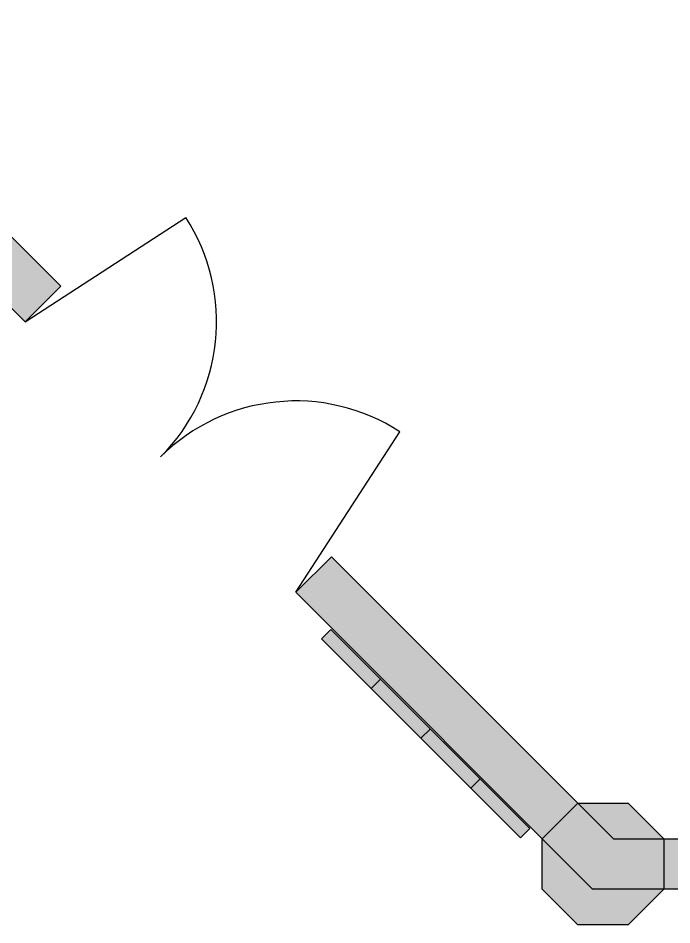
# Model space of a CAD drawing. Header units: metres. Extents: x 2172.2 to 2210.6, y 415.3 to 458.1.
# Drawn here: x 2182.331 to 2185.578, y 453.414 to 457.916 of the extents above; entities that cross this region are included whole.
import ezdxf

# ---------------------------------------------------------------- set-up
doc = ezdxf.new("R2010")
doc.units = ezdxf.units.M
for name, color, linetype, lineweight in [('NC_N1_COLUMNS', 8, 'CONTINUOUS', 25), ('NC_N1_WALL_DECOR', 32, 'CONTINUOUS', 13), ('NC_N1_WALLS', 7, 'CONTINUOUS', 25)]:
    doc.layers.add(name, color=color, linetype=linetype, lineweight=lineweight)

# ---------------------------------------------------------------- blocks, each defined once
blk = doc.blocks.new('NC_N1_ARCHITECTURE')
at = {"layer": 'NC_N1_COLUMNS', "true_color": 0xe6e9ea}
blk.add_hatch(color=256, dxfattribs=at).paths.add_polyline_path([(-4.888579, 19.414322), (-5.065355, 19.591097), (-5.065322, 19.841131), (-4.888579, 20.01787), (-4.638581, 20.01787), (-4.461805, 19.841095), (-4.461805, 19.591097), (-4.638581, 19.414322)])
at = {"layer": 'NC_N1_WALLS', "true_color": 0xe7e6e1}
for points in [[(-8.96358, 23.739319), (-8.786804, 23.916096), (-7.45641, 22.585703), (-7.633187, 22.408926)], [(-3.26358, 19.591097), (-4.815357, 19.591097), (-6.289684, 21.065424), (-6.112907, 21.242199), (-4.711805, 19.841097), (-3.26358, 19.841097)]]:
    blk.add_hatch(color=256, dxfattribs=at).paths.add_polyline_path(points)
at = {"layer": 'NC_N1_COLUMNS', "linetype": 'CONTINUOUS', "lineweight": -2}
blk.add_lwpolyline([(-4.888579, 19.414322), (-5.065355, 19.591097), (-5.065322, 19.841131), (-4.888579, 20.01787), (-4.638581, 20.01787), (-4.461805, 19.841095), (-4.461805, 19.591097), (-4.638581, 19.414322)], close=True, dxfattribs=at)
at = {"layer": 'NC_N1_WALLS', "linetype": 'CONTINUOUS', "lineweight": -2}
for points in [[(-8.96358, 23.739319), (-8.786804, 23.916096), (-7.45641, 22.585703), (-7.633187, 22.408926)], [(-3.26358, 19.591097), (-4.815357, 19.591097), (-6.289684, 21.065424), (-6.112907, 21.242199), (-4.711805, 19.841097), (-3.26358, 19.841097)]]:
    blk.add_lwpolyline(points, close=True, dxfattribs=at)
blk = doc.blocks.new('NC_N1_DOOR_D1')
at = {"color": 0, "linetype": 'CONTINUOUS'}
for points in [[(-0.95, 0), (-0.7525, 0.9292)], [(0.95, 0), (0.7525, 0.9292)]]:
    blk.add_lwpolyline(points, dxfattribs=at)
at = {"color": 0}
for centre, start, end in [((-0.95, 0), 0, 78), ((0.95, 0), 102, 180)]:
    blk.add_arc(centre, 0.95, start, end, dxfattribs=at)
blk = doc.blocks.new('NC_N1_UNIQUE_WALL_COMPOSITION_09')
at = {"true_color": 0xf6f5ef}
h = blk.add_hatch(color=256, dxfattribs=at)
h.dxf.hatch_style = 1
h.paths.add_polyline_path([(0.699194, -0.065), (0.699194, 0), (-0.699194, 0), (-0.699194, -0.065)])
at = {"color": 0, "linetype": 'CONTINUOUS', "lineweight": -2, "true_color": 0xa38246}
blk.add_lwpolyline([(0.699194, -0.065), (0.699194, 0), (-0.699194, 0), (-0.699194, -0.065)], close=True, dxfattribs=at)
for points in [[(-0.349597, -0.065), (-0.349597, 0)], [(0, -0.065), (0, 0)], [(0.349597, -0.065), (0.349597, 0)]]:
    blk.add_lwpolyline(points, dxfattribs=at)

msp = doc.modelspace()

# ---------------------------------------------------------------- block references
at = {"layer": 'NC_N1_WALL_DECOR', "linetype": 'CONTINUOUS', "rotation": -45.00000000000118}
msp.add_blockref('NC_N1_UNIQUE_WALL_COMPOSITION_09', (2184.378, 454.3864), dxfattribs=at)
at = {"layer": 'NC_N1_WALLS'}
msp.add_blockref('NC_N1_ARCHITECTURE', (2190, 434), dxfattribs=at)
at = {"layer": 'NC_N1_WALLS', "rotation": -45.00000000000121}
msp.add_blockref('NC_N1_DOOR_D1', (2183.0386, 455.7372), dxfattribs=at)

doc.saveas('drawing.dxf')
